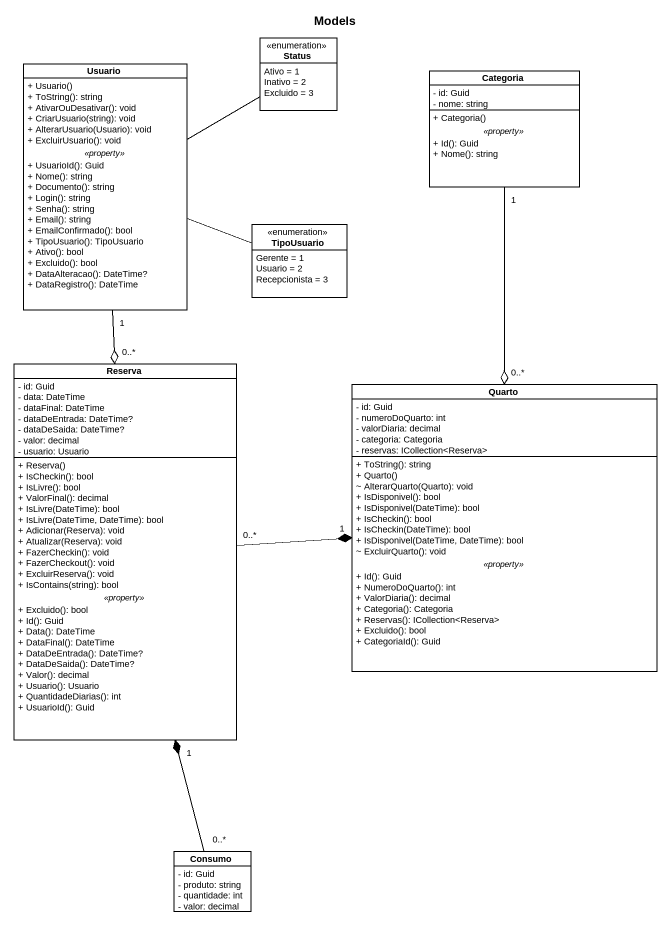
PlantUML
@startuml
title Models
hide circle
hide empty members
skinparam classAttributeIconSize 0
enum Status {
  Ativo = 1
  Inativo = 2
  Excluido = 3
}
class Usuario {
  + Usuario()
  + ToString(): string
  + AtivarOuDesativar(): void
  + CriarUsuario(string): void
  + AlterarUsuario(Usuario): void
  + ExcluirUsuario(): void
  .. <<property>> ..
  + UsuarioId(): Guid
  + Nome(): string
  + Documento(): string
  + Login(): string
  + Senha(): string
  + Email(): string
  + EmailConfirmado(): bool
  + TipoUsuario(): TipoUsuario
  + Ativo(): bool
  + Excluido(): bool
  + DataAlteracao(): DateTime?
  + DataRegistro(): DateTime
}
class Categoria {
  - id: Guid
  - nome: string
  --
  + Categoria()
  .. <<property>> ..
  + Id(): Guid
  + Nome(): string
}
enum TipoUsuario {
  Gerente = 1
  Usuario = 2
  Recepcionista = 3
}
class Reserva {
  - id: Guid
  - data: DateTime
  - dataFinal: DateTime
  - dataDeEntrada: DateTime?
  - dataDeSaida: DateTime?
  - valor: decimal
  - usuario: Usuario
  --
  + Reserva()
  + IsCheckin(): bool
  + IsLivre(): bool
  + ValorFinal(): decimal
  + IsLivre(DateTime): bool
  + IsLivre(DateTime, DateTime): bool
  + Adicionar(Reserva): void
  + Atualizar(Reserva): void
  + FazerCheckin(): void
  + FazerCheckout(): void
  + ExcluirReserva(): void
  + IsContains(string): bool
  .. <<property>> ..
  + Excluido(): bool
  + Id(): Guid
  + Data(): DateTime
  + DataFinal(): DateTime
  + DataDeEntrada(): DateTime?
  + DataDeSaida(): DateTime?
  + Valor(): decimal
  + Usuario(): Usuario
  + QuantidadeDiarias(): int
  + UsuarioId(): Guid
}
class Quarto {
  - id: Guid
  - numeroDoQuarto: int
  - valorDiaria: decimal
  - categoria: Categoria
  - reservas: ICollection<Reserva>
  --
  + ToString(): string
  + Quarto()
  ~ AlterarQuarto(Quarto): void
  + IsDisponivel(): bool
  + IsDisponivel(DateTime): bool
  + IsCheckin(): bool
  + IsCheckin(DateTime): bool
  + IsDisponivel(DateTime, DateTime): bool
  ~ ExcluirQuarto(): void
  .. <<property>> ..
  + Id(): Guid
  + NumeroDoQuarto(): int
  + ValorDiaria(): decimal
  + Categoria(): Categoria
  + Reservas(): ICollection<Reserva>
  + Excluido(): bool
  + CategoriaId(): Guid
}
class Consumo {
  - id: Guid
  - produto: string
  - quantidade: int
  - valor: decimal
}
Usuario -right- Status
Usuario -right- TipoUsuario
Usuario "1" --o "0..*" Reserva
Categoria "1" --o "0..*" Quarto
Reserva "0..*" -right-* "1" Quarto
Consumo "0..*" -up-* "1" Reserva
@enduml
